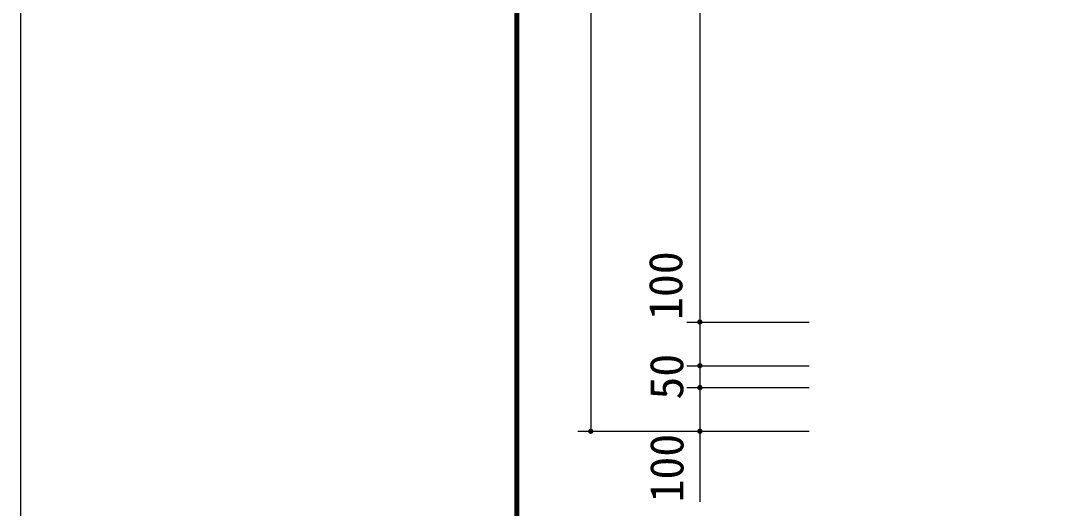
# Model space of a CAD drawing. Units: millimetres, scale not verified. Extents: x -8910 to 8910, y -6308 to 6308.
# Drawn here: x -8910 to -6531, y -3965 to -2849 of the extents above; entities that cross this region are included whole.
import ezdxf
from ezdxf.enums import TextEntityAlignment as Align

# ---------------------------------------------------------------- set-up
doc = ezdxf.new("R2010")
doc.units = ezdxf.units.MM
doc.header["$LTSCALE"] = 30
for name, color, linetype, lineweight in [('0-5_製作', 5, 'Continuous', 25), ('0-A_図面枠', 7, 'Continuous', 25), ('0-B_Axis_waku', 7, 'Continuous', 25)]:
    doc.layers.add(name, color=color, linetype=linetype, lineweight=lineweight)
doc.styles.add('ＭＳ ゴシック', font='')
doc.styles.get('ＭＳ ゴシック').set_extended_font_data('MS Gothic')

msp = doc.modelspace()

# ---------------------------------------------------------------- linework, layer by layer
at = {"layer": '0-5_製作', "color": 2}
for p, q in [((-7604.24, -1658.62), (-7604.24, -3788.82)), ((-7354.24, -1808.62), (-7354.24, -3538.82)), ((-7384.24, -3538.82), (-7104.24, -3538.82)), ((-7354.24, -3538.82), (-7354.24, -3638.82)), ((-7384.24, -3638.82), (-7104.24, -3638.82)), ((-7354.24, -3638.82), (-7354.24, -3688.82)), ((-7384.24, -3688.82), (-7104.24, -3688.82)), ((-7354.24, -3688.82), (-7354.24, -3788.82)), ((-7634.24, -3788.82), (-7354.24, -3788.82)), ((-7384.24, -3788.82), (-7104.24, -3788.82)), ((-7354.24, -3788.82), (-7354.24, -3950.69))]:
    msp.add_line(p, q, dxfattribs=at)
at = {"layer": '0-5_製作'}
for points in [[(-7360.23, -3538.44), (-7354.24, -3538.82), (-7360.24, -3538.82)], [(-7360.24, -3538.82), (-7358.06, -3543.44), (-7360.19, -3539.57)], [(-7360.24, -3538.82), (-7357.45, -3543.88), (-7358.06, -3543.44)], [(-7354.24, -3538.82), (-7357.45, -3543.88), (-7360.24, -3538.82)], [(-7360.13, -3537.69), (-7354.24, -3538.82), (-7360.23, -3538.44)], [(-7360.19, -3539.57), (-7358.61, -3542.92), (-7360.05, -3540.31)], [(-7360.19, -3539.57), (-7358.06, -3543.44), (-7358.61, -3542.92)], [(-7359.94, -3536.96), (-7354.24, -3538.82), (-7360.13, -3537.69)], [(-7360.05, -3540.31), (-7359.09, -3542.34), (-7359.82, -3541.03)], [(-7360.05, -3540.31), (-7358.61, -3542.92), (-7359.09, -3542.34)], [(-7359.67, -3536.26), (-7354.24, -3538.82), (-7359.94, -3536.96)], [(-7359.82, -3541.03), (-7359.09, -3542.34), (-7359.5, -3541.71)], [(-7359.3, -3535.6), (-7354.24, -3538.82), (-7359.67, -3536.26)], [(-7358.86, -3534.99), (-7354.24, -3538.82), (-7359.3, -3535.6)], [(-7358.34, -3534.44), (-7354.24, -3538.82), (-7358.86, -3534.99)], [(-7357.76, -3533.96), (-7354.24, -3538.82), (-7358.34, -3534.44)], [(-7357.13, -3533.56), (-7354.24, -3538.82), (-7357.76, -3533.96)], [(-7354.24, -3538.82), (-7356.79, -3544.25), (-7357.45, -3543.88)], [(-7356.45, -3533.24), (-7354.24, -3538.82), (-7357.13, -3533.56)], [(-7354.24, -3538.82), (-7356.09, -3544.52), (-7356.79, -3544.25)], [(-7356.45, -3533.24), (-7354.24, -3532.82), (-7354.24, -3538.82)], [(-7355.73, -3533.01), (-7354.24, -3532.82), (-7356.45, -3533.24)], [(-7354.24, -3538.82), (-7355.36, -3544.71), (-7356.09, -3544.52)], [(-7354.99, -3532.86), (-7354.24, -3532.82), (-7355.73, -3533.01)], [(-7354.24, -3538.82), (-7354.61, -3544.81), (-7355.36, -3544.71)], [(-7354.24, -3538.82), (-7354.24, -3544.82), (-7354.61, -3544.81)], [(-7354.24, -3532.82), (-7348.24, -3538.82), (-7354.24, -3538.82)], [(-7353.86, -3532.83), (-7348.24, -3538.82), (-7354.24, -3532.82)], [(-7354.24, -3538.82), (-7353.49, -3544.77), (-7354.24, -3544.82)], [(-7354.24, -3538.82), (-7352.75, -3544.63), (-7353.49, -3544.77)], [(-7354.24, -3538.82), (-7352.03, -3544.4), (-7352.75, -3544.63)], [(-7354.24, -3538.82), (-7351.35, -3544.08), (-7352.03, -3544.4)], [(-7348.24, -3538.82), (-7351.35, -3544.08), (-7354.24, -3538.82)], [(-7353.11, -3532.92), (-7348.24, -3538.82), (-7353.86, -3532.83)], [(-7352.38, -3533.11), (-7348.24, -3538.82), (-7353.11, -3532.92)], [(-7351.68, -3533.39), (-7348.24, -3538.82), (-7352.38, -3533.11)], [(-7351.02, -3533.75), (-7348.24, -3538.82), (-7351.68, -3533.39)], [(-7348.24, -3538.82), (-7350.71, -3543.67), (-7351.35, -3544.08)], [(-7350.41, -3534.19), (-7348.24, -3538.82), (-7351.02, -3533.75)], [(-7348.24, -3538.82), (-7350.13, -3543.19), (-7350.71, -3543.67)], [(-7350.41, -3534.19), (-7348.28, -3538.07), (-7348.24, -3538.82)], [(-7349.86, -3534.71), (-7348.28, -3538.07), (-7350.41, -3534.19)], [(-7348.24, -3538.82), (-7349.61, -3542.64), (-7350.13, -3543.19)], [(-7349.86, -3534.71), (-7348.43, -3537.33), (-7348.28, -3538.07)], [(-7349.38, -3535.29), (-7348.43, -3537.33), (-7349.86, -3534.71)], [(-7348.24, -3538.82), (-7349.17, -3542.03), (-7349.61, -3542.64)], [(-7349.38, -3535.29), (-7348.66, -3536.61), (-7348.43, -3537.33)], [(-7348.98, -3535.93), (-7348.66, -3536.61), (-7349.38, -3535.29)], [(-7348.24, -3538.82), (-7348.81, -3541.37), (-7349.17, -3542.03)], [(-7348.24, -3538.82), (-7348.53, -3540.67), (-7348.81, -3541.37)], [(-7348.24, -3538.82), (-7348.34, -3539.94), (-7348.53, -3540.67)], [(-7348.24, -3538.82), (-7348.25, -3539.19), (-7348.34, -3539.94)], [(-7360.23, -3638.44), (-7354.24, -3638.82), (-7360.24, -3638.82)], [(-7360.24, -3638.82), (-7358.06, -3643.44), (-7360.19, -3639.57)], [(-7360.24, -3638.82), (-7357.45, -3643.89), (-7358.06, -3643.44)], [(-7354.24, -3638.82), (-7357.45, -3643.89), (-7360.24, -3638.82)], [(-7360.13, -3637.7), (-7354.24, -3638.82), (-7360.23, -3638.44)], [(-7360.19, -3639.57), (-7358.61, -3642.93), (-7360.05, -3640.31)], [(-7360.19, -3639.57), (-7358.06, -3643.44), (-7358.61, -3642.93)], [(-7359.94, -3636.97), (-7354.24, -3638.82), (-7360.13, -3637.7)], [(-7359.67, -3636.26), (-7354.24, -3638.82), (-7359.94, -3636.97)], [(-7359.3, -3635.6), (-7354.24, -3638.82), (-7359.67, -3636.26)], [(-7358.86, -3634.99), (-7354.24, -3638.82), (-7359.3, -3635.6)], [(-7358.34, -3634.45), (-7354.24, -3638.82), (-7358.86, -3634.99)], [(-7357.76, -3633.97), (-7354.24, -3638.82), (-7358.34, -3634.45)], [(-7357.13, -3633.56), (-7354.24, -3638.82), (-7357.76, -3633.97)], [(-7354.24, -3638.82), (-7356.79, -3644.25), (-7357.45, -3643.89)], [(-7356.45, -3633.24), (-7354.24, -3638.82), (-7357.13, -3633.56)], [(-7354.24, -3638.82), (-7356.09, -3644.53), (-7356.79, -3644.25)], [(-7356.45, -3633.24), (-7354.24, -3632.82), (-7354.24, -3638.82)], [(-7355.73, -3633.01), (-7354.24, -3632.82), (-7356.45, -3633.24)], [(-7354.24, -3638.82), (-7355.36, -3644.71), (-7356.09, -3644.53)], [(-7354.99, -3632.87), (-7354.24, -3632.82), (-7355.73, -3633.01)], [(-7354.24, -3638.82), (-7354.61, -3644.81), (-7355.36, -3644.71)], [(-7354.24, -3638.82), (-7354.24, -3644.82), (-7354.61, -3644.81)], [(-7354.24, -3632.82), (-7348.24, -3638.82), (-7354.24, -3638.82)], [(-7353.86, -3632.83), (-7348.24, -3638.82), (-7354.24, -3632.82)], [(-7354.24, -3638.82), (-7353.49, -3644.77), (-7354.24, -3644.82)], [(-7354.24, -3638.82), (-7352.75, -3644.63), (-7353.49, -3644.77)], [(-7354.24, -3638.82), (-7352.03, -3644.4), (-7352.75, -3644.63)], [(-7354.24, -3638.82), (-7351.35, -3644.08), (-7352.03, -3644.4)], [(-7348.24, -3638.82), (-7351.35, -3644.08), (-7354.24, -3638.82)], [(-7353.11, -3632.93), (-7348.24, -3638.82), (-7353.86, -3632.83)], [(-7352.38, -3633.11), (-7348.24, -3638.82), (-7353.11, -3632.93)], [(-7351.68, -3633.39), (-7348.24, -3638.82), (-7352.38, -3633.11)], [(-7351.02, -3633.75), (-7348.24, -3638.82), (-7351.68, -3633.39)], [(-7348.24, -3638.82), (-7350.71, -3643.67), (-7351.35, -3644.08)], [(-7350.41, -3634.2), (-7348.24, -3638.82), (-7351.02, -3633.75)], [(-7348.24, -3638.82), (-7350.13, -3643.19), (-7350.71, -3643.67)], [(-7350.41, -3634.2), (-7348.28, -3638.07), (-7348.24, -3638.82)], [(-7349.86, -3634.71), (-7348.28, -3638.07), (-7350.41, -3634.2)], [(-7348.24, -3638.82), (-7349.61, -3642.64), (-7350.13, -3643.19)], [(-7349.86, -3634.71), (-7348.43, -3637.33), (-7348.28, -3638.07)], [(-7349.38, -3635.29), (-7348.43, -3637.33), (-7349.86, -3634.71)], [(-7348.24, -3638.82), (-7349.17, -3642.03), (-7349.61, -3642.64)], [(-7349.38, -3635.29), (-7348.66, -3636.61), (-7348.43, -3637.33)], [(-7348.98, -3635.93), (-7348.66, -3636.61), (-7349.38, -3635.29)], [(-7348.24, -3638.82), (-7348.81, -3641.37), (-7349.17, -3642.03)], [(-7348.24, -3638.82), (-7348.53, -3640.67), (-7348.81, -3641.37)], [(-7348.24, -3638.82), (-7348.34, -3639.94), (-7348.53, -3640.67)], [(-7348.24, -3638.82), (-7348.25, -3639.2), (-7348.34, -3639.94)], [(-7360.05, -3640.31), (-7359.09, -3642.35), (-7359.82, -3641.03)], [(-7360.05, -3640.31), (-7358.61, -3642.93), (-7359.09, -3642.35)], [(-7359.82, -3641.03), (-7359.09, -3642.35), (-7359.5, -3641.71)], [(-7359.94, -3686.96), (-7354.24, -3688.82), (-7360.13, -3687.69)], [(-7359.67, -3686.26), (-7354.24, -3688.82), (-7359.94, -3686.96)], [(-7359.3, -3685.6), (-7354.24, -3688.82), (-7359.67, -3686.26)], [(-7358.86, -3684.99), (-7354.24, -3688.82), (-7359.3, -3685.6)], [(-7358.34, -3684.44), (-7354.24, -3688.82), (-7358.86, -3684.99)], [(-7357.76, -3683.96), (-7354.24, -3688.82), (-7358.34, -3684.44)], [(-7357.13, -3683.56), (-7354.24, -3688.82), (-7357.76, -3683.96)], [(-7356.45, -3683.24), (-7354.24, -3688.82), (-7357.13, -3683.56)], [(-7356.45, -3683.24), (-7354.24, -3682.82), (-7354.24, -3688.82)], [(-7355.73, -3683.01), (-7354.24, -3682.82), (-7356.45, -3683.24)], [(-7354.99, -3682.87), (-7354.24, -3682.82), (-7355.73, -3683.01)], [(-7354.24, -3682.82), (-7348.24, -3688.82), (-7354.24, -3688.82)], [(-7353.86, -3682.83), (-7348.24, -3688.82), (-7354.24, -3682.82)], [(-7353.11, -3682.92), (-7348.24, -3688.82), (-7353.86, -3682.83)], [(-7352.38, -3683.11), (-7348.24, -3688.82), (-7353.11, -3682.92)], [(-7351.68, -3683.39), (-7348.24, -3688.82), (-7352.38, -3683.11)], [(-7351.02, -3683.75), (-7348.24, -3688.82), (-7351.68, -3683.39)], [(-7350.41, -3684.2), (-7348.24, -3688.82), (-7351.02, -3683.75)], [(-7350.41, -3684.2), (-7348.28, -3688.07), (-7348.24, -3688.82)], [(-7349.86, -3684.71), (-7348.28, -3688.07), (-7350.41, -3684.2)], [(-7349.86, -3684.71), (-7348.43, -3687.33), (-7348.28, -3688.07)], [(-7349.38, -3685.29), (-7348.43, -3687.33), (-7349.86, -3684.71)], [(-7349.38, -3685.29), (-7348.66, -3686.61), (-7348.43, -3687.33)], [(-7348.98, -3685.93), (-7348.66, -3686.61), (-7349.38, -3685.29)], [(-7360.23, -3688.44), (-7354.24, -3688.82), (-7360.24, -3688.82)], [(-7360.24, -3688.82), (-7358.06, -3693.44), (-7360.19, -3689.57)], [(-7360.24, -3688.82), (-7357.45, -3693.88), (-7358.06, -3693.44)], [(-7354.24, -3688.82), (-7357.45, -3693.88), (-7360.24, -3688.82)], [(-7360.13, -3687.69), (-7354.24, -3688.82), (-7360.23, -3688.44)], [(-7360.19, -3689.57), (-7358.61, -3692.93), (-7360.05, -3690.31)], [(-7360.19, -3689.57), (-7358.06, -3693.44), (-7358.61, -3692.93)], [(-7360.05, -3690.31), (-7359.09, -3692.35), (-7359.82, -3691.03)], [(-7360.05, -3690.31), (-7358.61, -3692.93), (-7359.09, -3692.35)], [(-7359.82, -3691.03), (-7359.09, -3692.35), (-7359.5, -3691.71)], [(-7354.24, -3688.82), (-7356.79, -3694.25), (-7357.45, -3693.88)], [(-7354.24, -3688.82), (-7356.09, -3694.52), (-7356.79, -3694.25)], [(-7354.24, -3688.82), (-7355.36, -3694.71), (-7356.09, -3694.52)], [(-7354.24, -3688.82), (-7354.61, -3694.81), (-7355.36, -3694.71)], [(-7354.24, -3688.82), (-7354.24, -3694.82), (-7354.61, -3694.81)], [(-7354.24, -3688.82), (-7353.49, -3694.77), (-7354.24, -3694.82)], [(-7354.24, -3688.82), (-7352.75, -3694.63), (-7353.49, -3694.77)], [(-7354.24, -3688.82), (-7352.03, -3694.4), (-7352.75, -3694.63)], [(-7354.24, -3688.82), (-7351.35, -3694.08), (-7352.03, -3694.4)], [(-7348.24, -3688.82), (-7351.35, -3694.08), (-7354.24, -3688.82)], [(-7348.24, -3688.82), (-7350.71, -3693.67), (-7351.35, -3694.08)], [(-7348.24, -3688.82), (-7350.13, -3693.19), (-7350.71, -3693.67)], [(-7348.24, -3688.82), (-7349.61, -3692.64), (-7350.13, -3693.19)], [(-7348.24, -3688.82), (-7349.17, -3692.03), (-7349.61, -3692.64)], [(-7348.24, -3688.82), (-7348.81, -3691.37), (-7349.17, -3692.03)], [(-7348.24, -3688.82), (-7348.53, -3690.67), (-7348.81, -3691.37)], [(-7348.24, -3688.82), (-7348.34, -3689.94), (-7348.53, -3690.67)], [(-7348.24, -3688.82), (-7348.25, -3689.2), (-7348.34, -3689.94)], [(-7610.23, -3788.44), (-7604.24, -3788.82), (-7610.24, -3788.82)], [(-7610.24, -3788.82), (-7608.06, -3793.44), (-7610.19, -3789.57)], [(-7610.24, -3788.82), (-7607.45, -3793.88), (-7608.06, -3793.44)], [(-7604.24, -3788.82), (-7607.45, -3793.88), (-7610.24, -3788.82)], [(-7610.13, -3787.69), (-7604.24, -3788.82), (-7610.23, -3788.44)], [(-7610.19, -3789.57), (-7608.61, -3792.93), (-7610.05, -3790.31)], [(-7610.19, -3789.57), (-7608.06, -3793.44), (-7608.61, -3792.93)], [(-7609.94, -3786.96), (-7604.24, -3788.82), (-7610.13, -3787.69)], [(-7610.05, -3790.31), (-7609.09, -3792.34), (-7609.82, -3791.03)], [(-7610.05, -3790.31), (-7608.61, -3792.93), (-7609.09, -3792.34)], [(-7609.67, -3786.26), (-7604.24, -3788.82), (-7609.94, -3786.96)], [(-7609.82, -3791.03), (-7609.09, -3792.34), (-7609.5, -3791.71)], [(-7609.3, -3785.6), (-7604.24, -3788.82), (-7609.67, -3786.26)], [(-7608.86, -3784.99), (-7604.24, -3788.82), (-7609.3, -3785.6)], [(-7608.34, -3784.44), (-7604.24, -3788.82), (-7608.86, -3784.99)], [(-7607.76, -3783.96), (-7604.24, -3788.82), (-7608.34, -3784.44)], [(-7607.13, -3783.56), (-7604.24, -3788.82), (-7607.76, -3783.96)], [(-7604.24, -3788.82), (-7606.79, -3794.25), (-7607.45, -3793.88)], [(-7606.45, -3783.24), (-7604.24, -3788.82), (-7607.13, -3783.56)], [(-7604.24, -3788.82), (-7606.09, -3794.52), (-7606.79, -3794.25)], [(-7606.45, -3783.24), (-7604.24, -3782.82), (-7604.24, -3788.82)], [(-7605.73, -3783.01), (-7604.24, -3782.82), (-7606.45, -3783.24)], [(-7604.24, -3788.82), (-7605.36, -3794.71), (-7606.09, -3794.52)], [(-7604.99, -3782.87), (-7604.24, -3782.82), (-7605.73, -3783.01)], [(-7604.24, -3788.82), (-7604.61, -3794.81), (-7605.36, -3794.71)], [(-7604.24, -3788.82), (-7604.24, -3794.82), (-7604.61, -3794.81)], [(-7604.24, -3782.82), (-7598.24, -3788.82), (-7604.24, -3788.82)], [(-7603.86, -3782.83), (-7598.24, -3788.82), (-7604.24, -3782.82)], [(-7604.24, -3788.82), (-7603.49, -3794.77), (-7604.24, -3794.82)], [(-7604.24, -3788.82), (-7602.75, -3794.63), (-7603.49, -3794.77)], [(-7604.24, -3788.82), (-7602.03, -3794.4), (-7602.75, -3794.63)], [(-7604.24, -3788.82), (-7601.35, -3794.08), (-7602.03, -3794.4)], [(-7598.24, -3788.82), (-7601.35, -3794.08), (-7604.24, -3788.82)], [(-7603.11, -3782.92), (-7598.24, -3788.82), (-7603.86, -3782.83)], [(-7602.38, -3783.11), (-7598.24, -3788.82), (-7603.11, -3782.92)], [(-7601.68, -3783.39), (-7598.24, -3788.82), (-7602.38, -3783.11)], [(-7601.02, -3783.75), (-7598.24, -3788.82), (-7601.68, -3783.39)], [(-7598.24, -3788.82), (-7600.71, -3793.67), (-7601.35, -3794.08)], [(-7600.41, -3784.19), (-7598.24, -3788.82), (-7601.02, -3783.75)], [(-7598.24, -3788.82), (-7600.13, -3793.19), (-7600.71, -3793.67)], [(-7600.41, -3784.19), (-7598.28, -3788.07), (-7598.24, -3788.82)], [(-7599.86, -3784.71), (-7598.28, -3788.07), (-7600.41, -3784.19)], [(-7598.24, -3788.82), (-7599.61, -3792.64), (-7600.13, -3793.19)], [(-7599.86, -3784.71), (-7598.43, -3787.33), (-7598.28, -3788.07)], [(-7599.38, -3785.29), (-7598.43, -3787.33), (-7599.86, -3784.71)], [(-7598.24, -3788.82), (-7599.17, -3792.03), (-7599.61, -3792.64)], [(-7599.38, -3785.29), (-7598.66, -3786.61), (-7598.43, -3787.33)], [(-7598.98, -3785.93), (-7598.66, -3786.61), (-7599.38, -3785.29)], [(-7598.24, -3788.82), (-7598.81, -3791.37), (-7599.17, -3792.03)], [(-7598.24, -3788.82), (-7598.53, -3790.67), (-7598.81, -3791.37)], [(-7598.24, -3788.82), (-7598.34, -3789.94), (-7598.53, -3790.67)], [(-7598.24, -3788.82), (-7598.25, -3789.19), (-7598.34, -3789.94)], [(-7360.23, -3788.44), (-7354.24, -3788.82), (-7360.24, -3788.82)], [(-7360.24, -3788.82), (-7358.06, -3793.44), (-7360.19, -3789.57)], [(-7360.24, -3788.82), (-7357.45, -3793.88), (-7358.06, -3793.44)], [(-7354.24, -3788.82), (-7357.45, -3793.88), (-7360.24, -3788.82)], [(-7360.13, -3787.69), (-7354.24, -3788.82), (-7360.23, -3788.44)], [(-7360.19, -3789.57), (-7358.61, -3792.93), (-7360.05, -3790.31)], [(-7360.19, -3789.57), (-7358.06, -3793.44), (-7358.61, -3792.93)], [(-7359.94, -3786.96), (-7354.24, -3788.82), (-7360.13, -3787.69)], [(-7360.05, -3790.31), (-7359.09, -3792.34), (-7359.82, -3791.03)], [(-7360.05, -3790.31), (-7358.61, -3792.93), (-7359.09, -3792.34)], [(-7359.67, -3786.26), (-7354.24, -3788.82), (-7359.94, -3786.96)], [(-7359.82, -3791.03), (-7359.09, -3792.34), (-7359.5, -3791.71)], [(-7359.3, -3785.6), (-7354.24, -3788.82), (-7359.67, -3786.26)], [(-7358.86, -3784.99), (-7354.24, -3788.82), (-7359.3, -3785.6)], [(-7358.34, -3784.44), (-7354.24, -3788.82), (-7358.86, -3784.99)], [(-7357.76, -3783.96), (-7354.24, -3788.82), (-7358.34, -3784.44)], [(-7357.13, -3783.56), (-7354.24, -3788.82), (-7357.76, -3783.96)], [(-7354.24, -3788.82), (-7356.79, -3794.25), (-7357.45, -3793.88)], [(-7356.45, -3783.24), (-7354.24, -3788.82), (-7357.13, -3783.56)], [(-7354.24, -3788.82), (-7356.09, -3794.52), (-7356.79, -3794.25)], [(-7356.45, -3783.24), (-7354.24, -3782.82), (-7354.24, -3788.82)], [(-7355.73, -3783.01), (-7354.24, -3782.82), (-7356.45, -3783.24)], [(-7354.24, -3788.82), (-7355.36, -3794.71), (-7356.09, -3794.52)], [(-7354.99, -3782.87), (-7354.24, -3782.82), (-7355.73, -3783.01)], [(-7354.24, -3788.82), (-7354.61, -3794.81), (-7355.36, -3794.71)], [(-7354.24, -3788.82), (-7354.24, -3794.82), (-7354.61, -3794.81)], [(-7354.24, -3782.82), (-7348.24, -3788.82), (-7354.24, -3788.82)], [(-7353.86, -3782.83), (-7348.24, -3788.82), (-7354.24, -3782.82)], [(-7354.24, -3788.82), (-7353.49, -3794.77), (-7354.24, -3794.82)], [(-7354.24, -3788.82), (-7352.75, -3794.63), (-7353.49, -3794.77)], [(-7354.24, -3788.82), (-7352.03, -3794.4), (-7352.75, -3794.63)], [(-7354.24, -3788.82), (-7351.35, -3794.08), (-7352.03, -3794.4)], [(-7348.24, -3788.82), (-7351.35, -3794.08), (-7354.24, -3788.82)], [(-7353.11, -3782.92), (-7348.24, -3788.82), (-7353.86, -3782.83)], [(-7352.38, -3783.11), (-7348.24, -3788.82), (-7353.11, -3782.92)], [(-7351.68, -3783.39), (-7348.24, -3788.82), (-7352.38, -3783.11)], [(-7351.02, -3783.75), (-7348.24, -3788.82), (-7351.68, -3783.39)], [(-7348.24, -3788.82), (-7350.71, -3793.67), (-7351.35, -3794.08)], [(-7350.41, -3784.19), (-7348.24, -3788.82), (-7351.02, -3783.75)], [(-7348.24, -3788.82), (-7350.13, -3793.19), (-7350.71, -3793.67)], [(-7350.41, -3784.19), (-7348.28, -3788.07), (-7348.24, -3788.82)], [(-7349.86, -3784.71), (-7348.28, -3788.07), (-7350.41, -3784.19)], [(-7348.24, -3788.82), (-7349.61, -3792.64), (-7350.13, -3793.19)], [(-7349.86, -3784.71), (-7348.43, -3787.33), (-7348.28, -3788.07)], [(-7349.38, -3785.29), (-7348.43, -3787.33), (-7349.86, -3784.71)], [(-7348.24, -3788.82), (-7349.17, -3792.03), (-7349.61, -3792.64)], [(-7349.38, -3785.29), (-7348.66, -3786.61), (-7348.43, -3787.33)], [(-7348.98, -3785.93), (-7348.66, -3786.61), (-7349.38, -3785.29)], [(-7348.24, -3788.82), (-7348.81, -3791.37), (-7349.17, -3792.03)], [(-7348.24, -3788.82), (-7348.53, -3790.67), (-7348.81, -3791.37)], [(-7348.24, -3788.82), (-7348.34, -3789.94), (-7348.53, -3790.67)], [(-7348.24, -3788.82), (-7348.25, -3789.19), (-7348.34, -3789.94)]]:
    msp.add_solid(points, dxfattribs=at)
at = {"layer": '0-A_図面枠'}
msp.add_lwpolyline([(-8910, -6307.5), (-8910, 6307.5), (8910, 6307.5), (8910, -6307.5)], close=True, dxfattribs=at)
at = {"layer": '0-B_Axis_waku'}
for p, q in [((-7778.4, 5769.9), (-7778.4, -5814.9)), ((-7777.8, 5769.3), (-7777.8, -5814.3)), ((-7777.2, 5768.7), (-7777.2, -5813.7)), ((-7776.6, 5768.1), (-7776.6, -5813.1)), ((-7776, 5767.5), (-7776, -5812.5)), ((-7775.4, 5766.9), (-7775.4, -5811.9)), ((-7774.8, 5766.3), (-7774.8, -5811.3)), ((-7774.2, 5765.7), (-7774.2, -5810.7)), ((-7773.6, 5765.1), (-7773.6, -5810.1)), ((-7773, 5764.5), (-7773, -5809.5)), ((-7772.4, 5763.9), (-7772.4, -5808.9)), ((-7771.8, 5763.3), (-7771.8, -5808.3)), ((-7771.2, 5762.7), (-7771.2, -5807.7)), ((-7770.6, 5762.1), (-7770.6, -5807.1)), ((-7770, 5761.5), (-7770, -5806.5))]:
    msp.add_line(p, q, dxfattribs=at)

# ---------------------------------------------------------------- texts
at = {"layer": '0-5_製作', "color": 4, "style": 'ＭＳ ゴシック'}
for s, p in [('100', (-7371.39, -3534.12)), ('50', (-7369.24, -3716.32)), ('100', (-7368.79, -3951.77))]:
    msp.add_text(s, height=76.98, rotation=90, dxfattribs=at).set_placement(p, align=Align.BOTTOM_LEFT)

doc.saveas('drawing.dxf')
